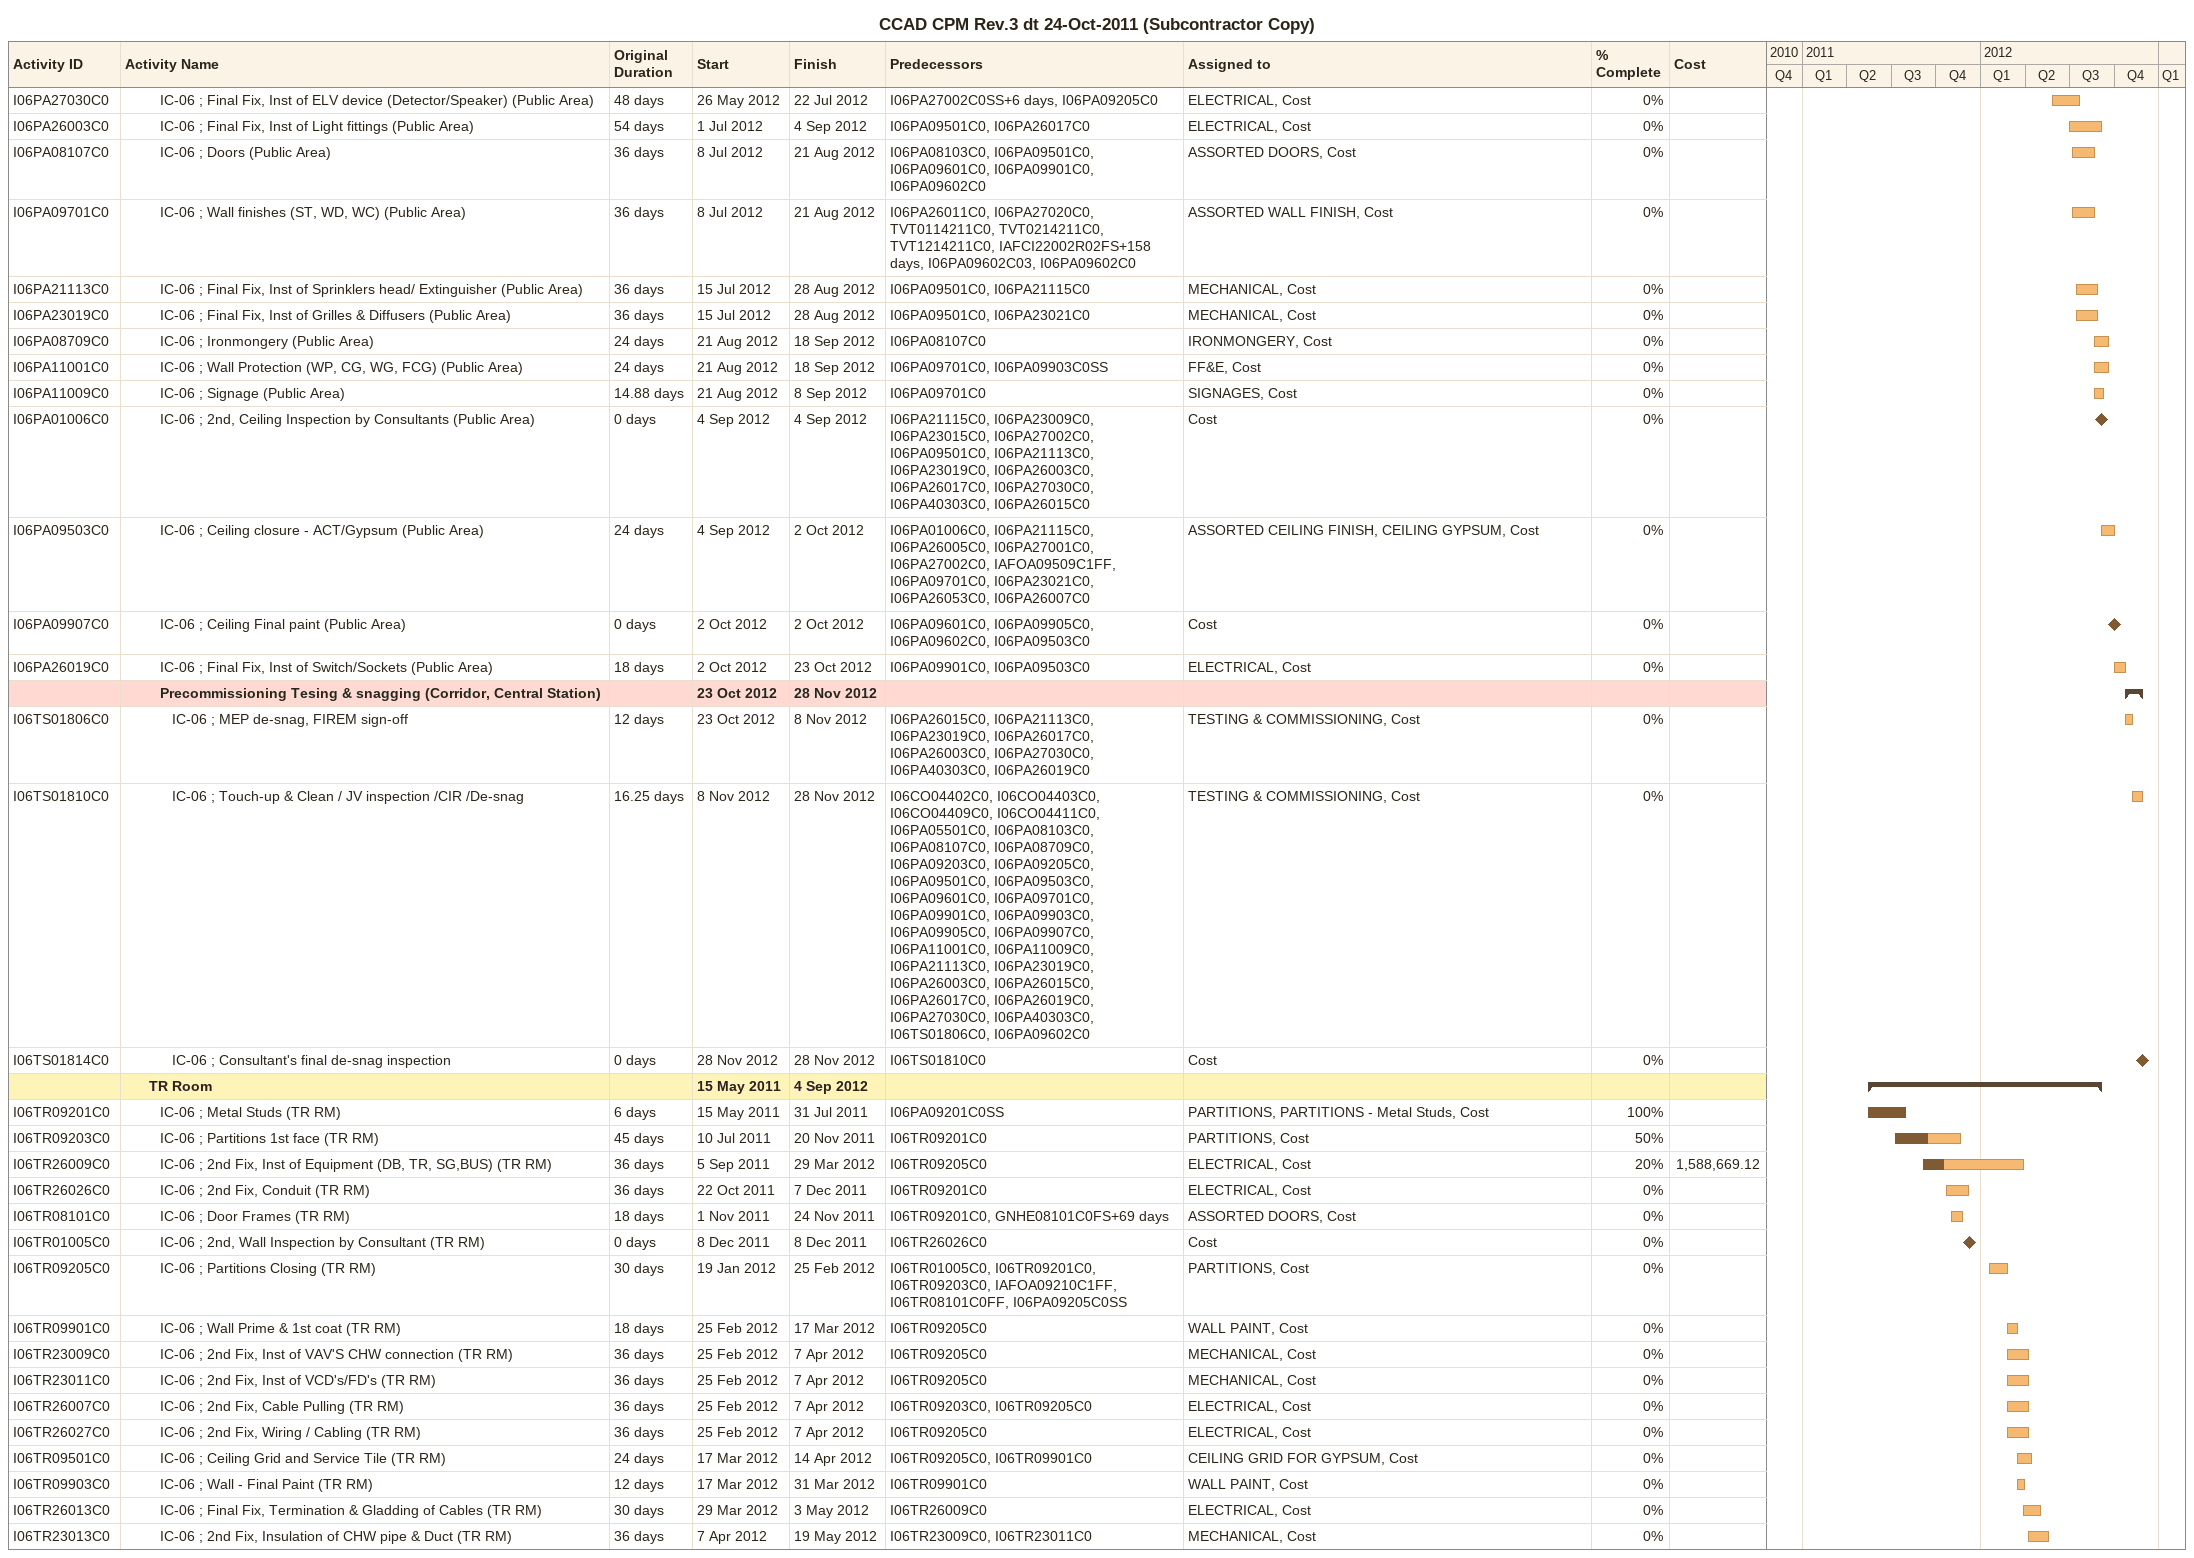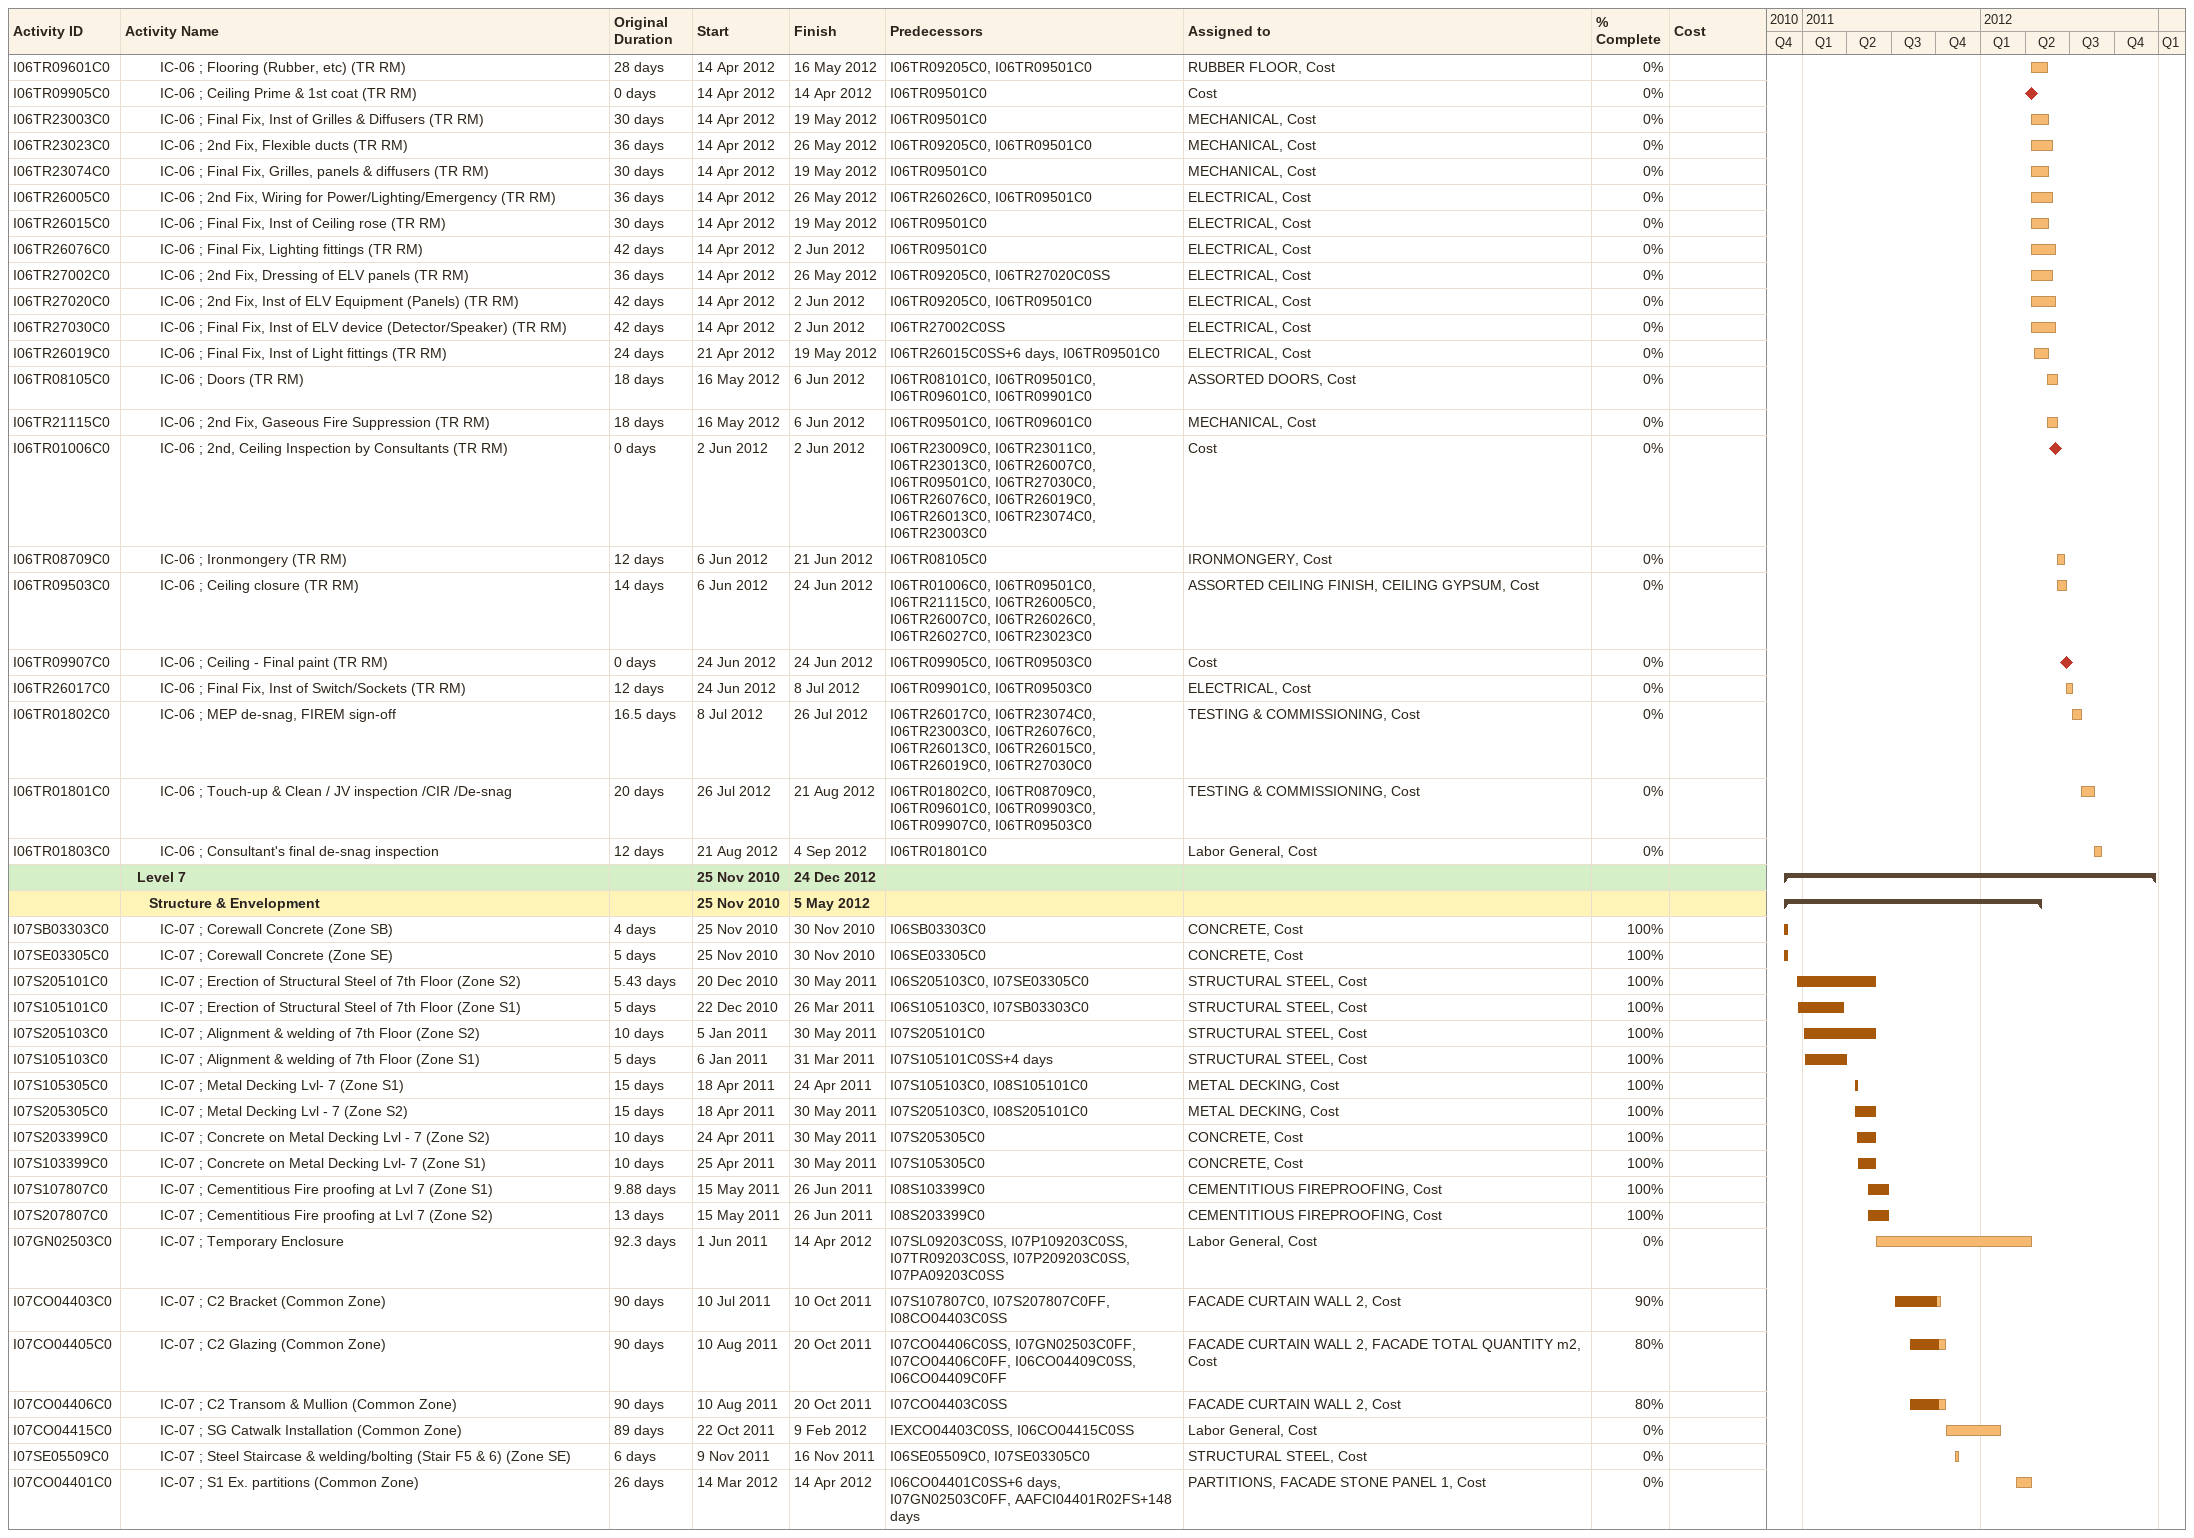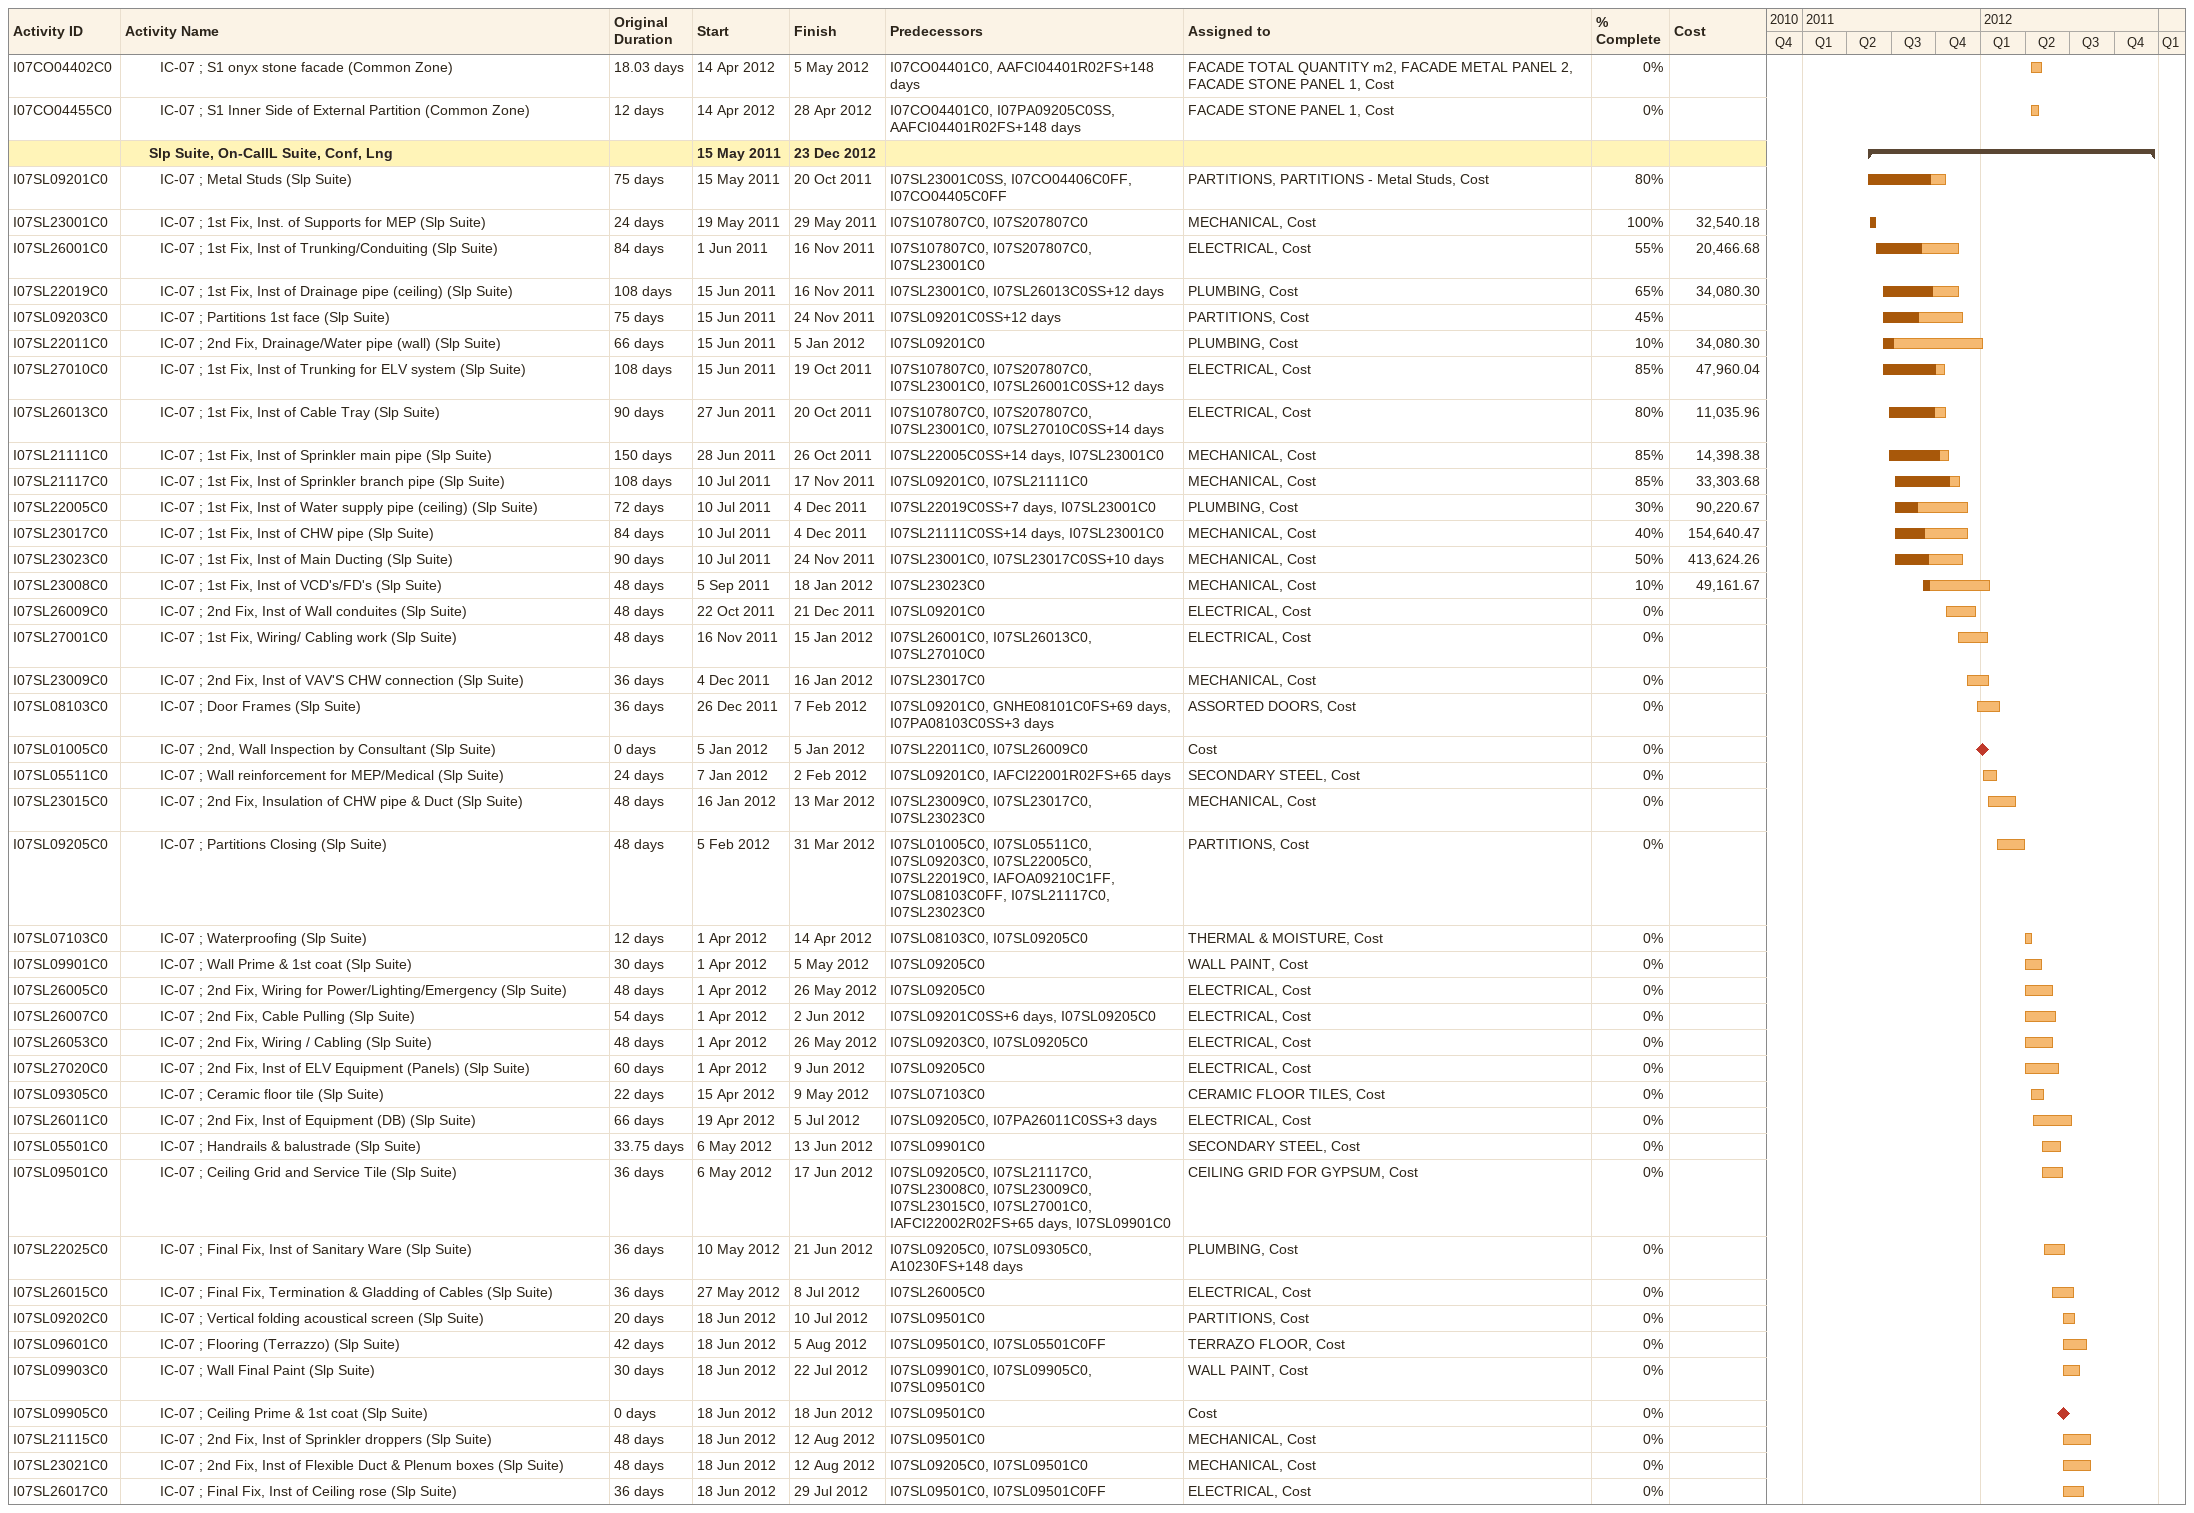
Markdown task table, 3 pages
CCAD CPM Rev.3 dt 24-Oct-2011 (Subcontractor Copy)

| ID | Level | Task | Original duration | Start | Finish | Predecessors | Resources | % complete | Cost |
|---|---|---|---|---|---|---|---|---|---|
| I06PA27030C0 | 4 | IC-06 ; Final Fix, Inst of ELV device (Detector/Speaker) (Public Area) | 48d | 2012-05-26 | 2012-07-22 | I06PA27002C0SS+6d, I06PA09205C0 | ELECTRICAL, Cost | 0 |  |
| I06PA26003C0 | 4 | IC-06 ; Final Fix, Inst of Light fittings (Public Area) | 54d | 2012-07-01 | 2012-09-04 | I06PA09501C0, I06PA26017C0 | ELECTRICAL, Cost | 0 |  |
| I06PA08107C0 | 4 | IC-06 ; Doors (Public Area) | 36d | 2012-07-08 | 2012-08-21 | I06PA08103C0, I06PA09501C0, I06PA09601C0, I06PA09901C0, I06PA09602C0 | ASSORTED DOORS, Cost | 0 |  |
| I06PA09701C0 | 4 | IC-06 ; Wall finishes (ST, WD, WC) (Public Area) | 36d | 2012-07-08 | 2012-08-21 | I06PA26011C0, I06PA27020C0, TVT0114211C0, TVT0214211C0, TVT1214211C0, IAFCI22002R02FS+158d, I06PA09602C03, I06PA09602C0 | ASSORTED WALL FINISH, Cost | 0 |  |
| I06PA21113C0 | 4 | IC-06 ; Final Fix, Inst of Sprinklers head/ Extinguisher (Public Area) | 36d | 2012-07-15 | 2012-08-28 | I06PA09501C0, I06PA21115C0 | MECHANICAL, Cost | 0 |  |
| I06PA23019C0 | 4 | IC-06 ; Final Fix, Inst of Grilles & Diffusers (Public Area) | 36d | 2012-07-15 | 2012-08-28 | I06PA09501C0, I06PA23021C0 | MECHANICAL, Cost | 0 |  |
| I06PA08709C0 | 4 | IC-06 ; Ironmongery (Public Area) | 24d | 2012-08-21 | 2012-09-18 | I06PA08107C0 | IRONMONGERY, Cost | 0 |  |
| I06PA11001C0 | 4 | IC-06 ; Wall Protection (WP, CG, WG, FCG) (Public Area) | 24d | 2012-08-21 | 2012-09-18 | I06PA09701C0, I06PA09903C0SS | FF&E, Cost | 0 |  |
| I06PA11009C0 | 4 | IC-06 ; Signage (Public Area) | 14.88d | 2012-08-21 | 2012-09-08 | I06PA09701C0 | SIGNAGES, Cost | 0 |  |
| I06PA01006C0 | 4 | IC-06 ; 2nd, Ceiling Inspection by Consultants (Public Area) | 0d | 2012-09-04 | 2012-09-04 | I06PA21115C0, I06PA23009C0, I06PA23015C0, I06PA27002C0, I06PA09501C0, I06PA21113C0, I06PA23019C0, I06PA26003C0, I06PA26017C0, I06PA27030C0, I06PA40303C0, I06PA26015C0 | Cost | 0 |  |
| I06PA09503C0 | 4 | IC-06 ; Ceiling closure - ACT/Gypsum (Public Area) | 24d | 2012-09-04 | 2012-10-02 | I06PA01006C0, I06PA21115C0, I06PA26005C0, I06PA27001C0, I06PA27002C0, IAFOA09509C1FF, I06PA09701C0, I06PA23021C0, I06PA26053C0, I06PA26007C0 | ASSORTED CEILING FINISH, CEILING GYPSUM, Cost | 0 |  |
| I06PA09907C0 | 4 | IC-06 ; Ceiling Final paint (Public Area) | 0d | 2012-10-02 | 2012-10-02 | I06PA09601C0, I06PA09905C0, I06PA09602C0, I06PA09503C0 | Cost | 0 |  |
| I06PA26019C0 | 4 | IC-06 ; Final Fix, Inst of Switch/Sockets (Public Area) | 18d | 2012-10-02 | 2012-10-23 | I06PA09901C0, I06PA09503C0 | ELECTRICAL, Cost | 0 |  |
|  | 4 | **Precommissioning Tesing & snagging (Corridor, Central Station)** |  | 2012-10-23 | 2012-11-28 |  |  |  |  |
| I06TS01806C0 | 5 | IC-06 ; MEP de-snag, FIREM sign-off | 12d | 2012-10-23 | 2012-11-08 | I06PA26015C0, I06PA21113C0, I06PA23019C0, I06PA26017C0, I06PA26003C0, I06PA27030C0, I06PA40303C0, I06PA26019C0 | TESTING & COMMISSIONING, Cost | 0 |  |
| I06TS01810C0 | 5 | IC-06 ; Touch-up & Clean / JV inspection /CIR /De-snag | 16.25d | 2012-11-08 | 2012-11-28 | I06CO04402C0, I06CO04403C0, I06CO04409C0, I06CO04411C0, I06PA05501C0, I06PA08103C0, I06PA08107C0, I06PA08709C0, I06PA09203C0, I06PA09205C0, I06PA09501C0, I06PA09503C0, I06PA09601C0, I06PA09701C0, I06PA09901C0, I06PA09903C0, I06PA09905C0, I06PA09907C0, I06PA11001C0, I06PA11009C0, I06PA21113C0, I06PA23019C0, I06PA26003C0, I06PA26015C0, I06PA26017C0, I06PA26019C0, I06PA27030C0, I06PA40303C0, I06TS01806C0, I06PA09602C0 | TESTING & COMMISSIONING, Cost | 0 |  |
| I06TS01814C0 | 5 | IC-06 ; Consultant's final de-snag inspection | 0d | 2012-11-28 | 2012-11-28 | I06TS01810C0 | Cost | 0 |  |
|  | 3 | **TR Room** |  | 2011-05-15 | 2012-09-04 |  |  |  |  |
| I06TR09201C0 | 4 | IC-06 ; Metal Studs (TR RM) | 6d | 2011-05-15 | 2011-07-31 | I06PA09201C0SS | PARTITIONS, PARTITIONS - Metal Studs, Cost | 100 |  |
| I06TR09203C0 | 4 | IC-06 ; Partitions 1st face (TR RM) | 45d | 2011-07-10 | 2011-11-20 | I06TR09201C0 | PARTITIONS, Cost | 50 |  |
| I06TR26009C0 | 4 | IC-06 ; 2nd Fix, Inst of Equipment (DB, TR, SG,BUS) (TR RM) | 36d | 2011-09-05 | 2012-03-29 | I06TR09205C0 | ELECTRICAL, Cost | 20 | 1588669.12 |
| I06TR26026C0 | 4 | IC-06 ; 2nd Fix, Conduit (TR RM) | 36d | 2011-10-22 | 2011-12-07 | I06TR09201C0 | ELECTRICAL, Cost | 0 |  |
| I06TR08101C0 | 4 | IC-06 ; Door Frames (TR RM) | 18d | 2011-11-01 | 2011-11-24 | I06TR09201C0, GNHE08101C0FS+69d | ASSORTED DOORS, Cost | 0 |  |
| I06TR01005C0 | 4 | IC-06 ; 2nd, Wall Inspection by Consultant (TR RM) | 0d | 2011-12-08 | 2011-12-08 | I06TR26026C0 | Cost | 0 |  |
| I06TR09205C0 | 4 | IC-06 ; Partitions Closing (TR RM) | 30d | 2012-01-19 | 2012-02-25 | I06TR01005C0, I06TR09201C0, I06TR09203C0, IAFOA09210C1FF, I06TR08101C0FF, I06PA09205C0SS | PARTITIONS, Cost | 0 |  |
| I06TR09901C0 | 4 | IC-06 ; Wall Prime & 1st coat (TR RM) | 18d | 2012-02-25 | 2012-03-17 | I06TR09205C0 | WALL PAINT, Cost | 0 |  |
| I06TR23009C0 | 4 | IC-06 ; 2nd Fix, Inst of VAV'S CHW connection (TR RM) | 36d | 2012-02-25 | 2012-04-07 | I06TR09205C0 | MECHANICAL, Cost | 0 |  |
| I06TR23011C0 | 4 | IC-06 ; 2nd Fix, Inst of VCD's/FD's (TR RM) | 36d | 2012-02-25 | 2012-04-07 | I06TR09205C0 | MECHANICAL, Cost | 0 |  |
| I06TR26007C0 | 4 | IC-06 ; 2nd Fix, Cable Pulling (TR RM) | 36d | 2012-02-25 | 2012-04-07 | I06TR09203C0, I06TR09205C0 | ELECTRICAL, Cost | 0 |  |
| I06TR26027C0 | 4 | IC-06 ; 2nd Fix, Wiring / Cabling (TR RM) | 36d | 2012-02-25 | 2012-04-07 | I06TR09205C0 | ELECTRICAL, Cost | 0 |  |
| I06TR09501C0 | 4 | IC-06 ; Ceiling Grid and Service Tile (TR RM) | 24d | 2012-03-17 | 2012-04-14 | I06TR09205C0, I06TR09901C0 | CEILING GRID FOR GYPSUM, Cost | 0 |  |
| I06TR09903C0 | 4 | IC-06 ; Wall - Final Paint (TR RM) | 12d | 2012-03-17 | 2012-03-31 | I06TR09901C0 | WALL PAINT, Cost | 0 |  |
| I06TR26013C0 | 4 | IC-06 ; Final Fix, Termination & Gladding of Cables (TR RM) | 30d | 2012-03-29 | 2012-05-03 | I06TR26009C0 | ELECTRICAL, Cost | 0 |  |
| I06TR23013C0 | 4 | IC-06 ; 2nd Fix, Insulation of CHW pipe & Duct (TR RM) | 36d | 2012-04-07 | 2012-05-19 | I06TR23009C0, I06TR23011C0 | MECHANICAL, Cost | 0 |  |
| I06TR09601C0 | 4 | IC-06 ; Flooring (Rubber, etc) (TR RM) | 28d | 2012-04-14 | 2012-05-16 | I06TR09205C0, I06TR09501C0 | RUBBER FLOOR, Cost | 0 |  |
| I06TR09905C0 | 4 | IC-06 ; Ceiling Prime & 1st coat (TR RM) | 0d | 2012-04-14 | 2012-04-14 | I06TR09501C0 | Cost | 0 |  |
| I06TR23003C0 | 4 | IC-06 ; Final Fix, Inst of Grilles & Diffusers (TR RM) | 30d | 2012-04-14 | 2012-05-19 | I06TR09501C0 | MECHANICAL, Cost | 0 |  |
| I06TR23023C0 | 4 | IC-06 ; 2nd Fix, Flexible ducts (TR RM) | 36d | 2012-04-14 | 2012-05-26 | I06TR09205C0, I06TR09501C0 | MECHANICAL, Cost | 0 |  |
| I06TR23074C0 | 4 | IC-06 ; Final Fix, Grilles, panels & diffusers (TR RM) | 30d | 2012-04-14 | 2012-05-19 | I06TR09501C0 | MECHANICAL, Cost | 0 |  |
| I06TR26005C0 | 4 | IC-06 ; 2nd Fix, Wiring for Power/Lighting/Emergency (TR RM) | 36d | 2012-04-14 | 2012-05-26 | I06TR26026C0, I06TR09501C0 | ELECTRICAL, Cost | 0 |  |
| I06TR26015C0 | 4 | IC-06 ; Final Fix, Inst of Ceiling rose (TR RM) | 30d | 2012-04-14 | 2012-05-19 | I06TR09501C0 | ELECTRICAL, Cost | 0 |  |
| I06TR26076C0 | 4 | IC-06 ; Final Fix, Lighting fittings (TR RM) | 42d | 2012-04-14 | 2012-06-02 | I06TR09501C0 | ELECTRICAL, Cost | 0 |  |
| I06TR27002C0 | 4 | IC-06 ; 2nd Fix, Dressing of ELV panels (TR RM) | 36d | 2012-04-14 | 2012-05-26 | I06TR09205C0, I06TR27020C0SS | ELECTRICAL, Cost | 0 |  |
| I06TR27020C0 | 4 | IC-06 ; 2nd Fix, Inst of ELV Equipment (Panels) (TR RM) | 42d | 2012-04-14 | 2012-06-02 | I06TR09205C0, I06TR09501C0 | ELECTRICAL, Cost | 0 |  |
| I06TR27030C0 | 4 | IC-06 ; Final Fix, Inst of ELV device (Detector/Speaker) (TR RM) | 42d | 2012-04-14 | 2012-06-02 | I06TR27002C0SS | ELECTRICAL, Cost | 0 |  |
| I06TR26019C0 | 4 | IC-06 ; Final Fix, Inst of Light fittings (TR RM) | 24d | 2012-04-21 | 2012-05-19 | I06TR26015C0SS+6d, I06TR09501C0 | ELECTRICAL, Cost | 0 |  |
| I06TR08105C0 | 4 | IC-06 ; Doors (TR RM) | 18d | 2012-05-16 | 2012-06-06 | I06TR08101C0, I06TR09501C0, I06TR09601C0, I06TR09901C0 | ASSORTED DOORS, Cost | 0 |  |
| I06TR21115C0 | 4 | IC-06 ; 2nd Fix, Gaseous Fire Suppression (TR RM) | 18d | 2012-05-16 | 2012-06-06 | I06TR09501C0, I06TR09601C0 | MECHANICAL, Cost | 0 |  |
| I06TR01006C0 | 4 | IC-06 ; 2nd, Ceiling Inspection by Consultants (TR RM) | 0d | 2012-06-02 | 2012-06-02 | I06TR23009C0, I06TR23011C0, I06TR23013C0, I06TR26007C0, I06TR09501C0, I06TR27030C0, I06TR26076C0, I06TR26019C0, I06TR26013C0, I06TR23074C0, I06TR23003C0 | Cost | 0 |  |
| I06TR08709C0 | 4 | IC-06 ; Ironmongery (TR RM) | 12d | 2012-06-06 | 2012-06-21 | I06TR08105C0 | IRONMONGERY, Cost | 0 |  |
| I06TR09503C0 | 4 | IC-06 ; Ceiling closure (TR RM) | 14d | 2012-06-06 | 2012-06-24 | I06TR01006C0, I06TR09501C0, I06TR21115C0, I06TR26005C0, I06TR26007C0, I06TR26026C0, I06TR26027C0, I06TR23023C0 | ASSORTED CEILING FINISH, CEILING GYPSUM, Cost | 0 |  |
| I06TR09907C0 | 4 | IC-06 ; Ceiling - Final paint (TR RM) | 0d | 2012-06-24 | 2012-06-24 | I06TR09905C0, I06TR09503C0 | Cost | 0 |  |
| I06TR26017C0 | 4 | IC-06 ; Final Fix, Inst of Switch/Sockets (TR RM) | 12d | 2012-06-24 | 2012-07-08 | I06TR09901C0, I06TR09503C0 | ELECTRICAL, Cost | 0 |  |
| I06TR01802C0 | 4 | IC-06 ; MEP de-snag, FIREM sign-off | 16.5d | 2012-07-08 | 2012-07-26 | I06TR26017C0, I06TR23074C0, I06TR23003C0, I06TR26076C0, I06TR26013C0, I06TR26015C0, I06TR26019C0, I06TR27030C0 | TESTING & COMMISSIONING, Cost | 0 |  |
| I06TR01801C0 | 4 | IC-06 ; Touch-up & Clean / JV inspection /CIR /De-snag | 20d | 2012-07-26 | 2012-08-21 | I06TR01802C0, I06TR08709C0, I06TR09601C0, I06TR09903C0, I06TR09907C0, I06TR09503C0 | TESTING & COMMISSIONING, Cost | 0 |  |
| I06TR01803C0 | 4 | IC-06 ; Consultant's final de-snag inspection | 12d | 2012-08-21 | 2012-09-04 | I06TR01801C0 | Labor General, Cost | 0 |  |
|  | 2 | **Level 7** |  | 2010-11-25 | 2012-12-24 |  |  |  |  |
|  | 3 | **Structure & Envelopment** |  | 2010-11-25 | 2012-05-05 |  |  |  |  |
| I07SB03303C0 | 4 | IC-07 ; Corewall Concrete (Zone SB) | 4d | 2010-11-25 | 2010-11-30 | I06SB03303C0 | CONCRETE, Cost | 100 |  |
| I07SE03305C0 | 4 | IC-07 ; Corewall Concrete (Zone SE) | 5d | 2010-11-25 | 2010-11-30 | I06SE03305C0 | CONCRETE, Cost | 100 |  |
| I07S205101C0 | 4 | IC-07 ; Erection of Structural Steel of 7th Floor (Zone S2) | 5.43d | 2010-12-20 | 2011-05-30 | I06S205103C0, I07SE03305C0 | STRUCTURAL STEEL, Cost | 100 |  |
| I07S105101C0 | 4 | IC-07 ; Erection of Structural Steel of 7th Floor (Zone S1) | 5d | 2010-12-22 | 2011-03-26 | I06S105103C0, I07SB03303C0 | STRUCTURAL STEEL, Cost | 100 |  |
| I07S205103C0 | 4 | IC-07 ; Alignment & welding of 7th Floor (Zone S2) | 10d | 2011-01-05 | 2011-05-30 | I07S205101C0 | STRUCTURAL STEEL, Cost | 100 |  |
| I07S105103C0 | 4 | IC-07 ; Alignment & welding of 7th Floor (Zone S1) | 5d | 2011-01-06 | 2011-03-31 | I07S105101C0SS+4d | STRUCTURAL STEEL, Cost | 100 |  |
| I07S105305C0 | 4 | IC-07 ; Metal Decking Lvl- 7 (Zone S1) | 15d | 2011-04-18 | 2011-04-24 | I07S105103C0, I08S105101C0 | METAL DECKING, Cost | 100 |  |
| I07S205305C0 | 4 | IC-07 ; Metal Decking Lvl - 7 (Zone S2) | 15d | 2011-04-18 | 2011-05-30 | I07S205103C0, I08S205101C0 | METAL DECKING, Cost | 100 |  |
| I07S203399C0 | 4 | IC-07 ; Concrete on Metal Decking Lvl - 7 (Zone S2) | 10d | 2011-04-24 | 2011-05-30 | I07S205305C0 | CONCRETE, Cost | 100 |  |
| I07S103399C0 | 4 | IC-07 ; Concrete on Metal Decking Lvl- 7 (Zone S1) | 10d | 2011-04-25 | 2011-05-30 | I07S105305C0 | CONCRETE, Cost | 100 |  |
| I07S107807C0 | 4 | IC-07 ; Cementitious Fire proofing at Lvl 7 (Zone S1) | 9.88d | 2011-05-15 | 2011-06-26 | I08S103399C0 | CEMENTITIOUS FIREPROOFING, Cost | 100 |  |
| I07S207807C0 | 4 | IC-07 ; Cementitious Fire proofing at Lvl 7 (Zone S2) | 13d | 2011-05-15 | 2011-06-26 | I08S203399C0 | CEMENTITIOUS FIREPROOFING, Cost | 100 |  |
| I07GN02503C0 | 4 | IC-07 ; Temporary Enclosure | 92.3d | 2011-06-01 | 2012-04-14 | I07SL09203C0SS, I07P109203C0SS, I07TR09203C0SS, I07P209203C0SS, I07PA09203C0SS | Labor General, Cost | 0 |  |
| I07CO04403C0 | 4 | IC-07 ; C2 Bracket (Common Zone) | 90d | 2011-07-10 | 2011-10-10 | I07S107807C0, I07S207807C0FF, I08CO04403C0SS | FACADE CURTAIN WALL 2, Cost | 90 |  |
| I07CO04405C0 | 4 | IC-07 ; C2 Glazing (Common Zone) | 90d | 2011-08-10 | 2011-10-20 | I07CO04406C0SS, I07GN02503C0FF, I07CO04406C0FF, I06CO04409C0SS, I06CO04409C0FF | FACADE CURTAIN WALL 2, FACADE TOTAL QUANTITY m2, Cost | 80 |  |
| I07CO04406C0 | 4 | IC-07 ; C2 Transom & Mullion (Common Zone) | 90d | 2011-08-10 | 2011-10-20 | I07CO04403C0SS | FACADE CURTAIN WALL 2, Cost | 80 |  |
| I07CO04415C0 | 4 | IC-07 ; SG Catwalk Installation (Common Zone) | 89d | 2011-10-22 | 2012-02-09 | IEXCO04403C0SS, I06CO04415C0SS | Labor General, Cost | 0 |  |
| I07SE05509C0 | 4 | IC-07 ; Steel Staircase & welding/bolting (Stair F5 & 6) (Zone SE) | 6d | 2011-11-09 | 2011-11-16 | I06SE05509C0, I07SE03305C0 | STRUCTURAL STEEL, Cost | 0 |  |
| I07CO04401C0 | 4 | IC-07 ; S1 Ex. partitions (Common Zone) | 26d | 2012-03-14 | 2012-04-14 | I06CO04401C0SS+6d, I07GN02503C0FF, AAFCI04401R02FS+148d | PARTITIONS, FACADE STONE PANEL 1, Cost | 0 |  |
| I07CO04402C0 | 4 | IC-07 ; S1 onyx stone facade (Common Zone) | 18.03d | 2012-04-14 | 2012-05-05 | I07CO04401C0, AAFCI04401R02FS+148d | FACADE TOTAL QUANTITY m2, FACADE METAL PANEL 2, FACADE STONE PANEL 1, Cost | 0 |  |
| I07CO04455C0 | 4 | IC-07 ; S1 Inner Side of External Partition (Common Zone) | 12d | 2012-04-14 | 2012-04-28 | I07CO04401C0, I07PA09205C0SS, AAFCI04401R02FS+148d | FACADE STONE PANEL 1, Cost | 0 |  |
|  | 3 | **Slp Suite, On-CallL Suite, Conf, Lng** |  | 2011-05-15 | 2012-12-23 |  |  |  |  |
| I07SL09201C0 | 4 | IC-07 ; Metal Studs (Slp Suite) | 75d | 2011-05-15 | 2011-10-20 | I07SL23001C0SS, I07CO04406C0FF, I07CO04405C0FF | PARTITIONS, PARTITIONS - Metal Studs, Cost | 80 |  |
| I07SL23001C0 | 4 | IC-07 ; 1st Fix, Inst. of Supports for MEP (Slp Suite) | 24d | 2011-05-19 | 2011-05-29 | I07S107807C0, I07S207807C0 | MECHANICAL, Cost | 100 | 32540.18 |
| I07SL26001C0 | 4 | IC-07 ; 1st Fix, Inst of Trunking/Conduiting (Slp Suite) | 84d | 2011-06-01 | 2011-11-16 | I07S107807C0, I07S207807C0, I07SL23001C0 | ELECTRICAL, Cost | 55 | 20466.68 |
| I07SL22019C0 | 4 | IC-07 ; 1st Fix, Inst of Drainage pipe (ceiling) (Slp Suite) | 108d | 2011-06-15 | 2011-11-16 | I07SL23001C0, I07SL26013C0SS+12d | PLUMBING, Cost | 65 | 34080.30 |
| I07SL09203C0 | 4 | IC-07 ; Partitions 1st face (Slp Suite) | 75d | 2011-06-15 | 2011-11-24 | I07SL09201C0SS+12d | PARTITIONS, Cost | 45 |  |
| I07SL22011C0 | 4 | IC-07 ; 2nd Fix, Drainage/Water pipe (wall) (Slp Suite) | 66d | 2011-06-15 | 2012-01-05 | I07SL09201C0 | PLUMBING, Cost | 10 | 34080.30 |
| I07SL27010C0 | 4 | IC-07 ; 1st Fix, Inst of Trunking for ELV system (Slp Suite) | 108d | 2011-06-15 | 2011-10-19 | I07S107807C0, I07S207807C0, I07SL23001C0, I07SL26001C0SS+12d | ELECTRICAL, Cost | 85 | 47960.04 |
| I07SL26013C0 | 4 | IC-07 ; 1st Fix, Inst of Cable Tray (Slp Suite) | 90d | 2011-06-27 | 2011-10-20 | I07S107807C0, I07S207807C0, I07SL23001C0, I07SL27010C0SS+14d | ELECTRICAL, Cost | 80 | 11035.96 |
| I07SL21111C0 | 4 | IC-07 ; 1st Fix, Inst of Sprinkler main pipe (Slp Suite) | 150d | 2011-06-28 | 2011-10-26 | I07SL22005C0SS+14d, I07SL23001C0 | MECHANICAL, Cost | 85 | 14398.38 |
| I07SL21117C0 | 4 | IC-07 ; 1st Fix, Inst of Sprinkler branch pipe (Slp Suite) | 108d | 2011-07-10 | 2011-11-17 | I07SL09201C0, I07SL21111C0 | MECHANICAL, Cost | 85 | 33303.68 |
| I07SL22005C0 | 4 | IC-07 ; 1st Fix, Inst of Water supply pipe (ceiling) (Slp Suite) | 72d | 2011-07-10 | 2011-12-04 | I07SL22019C0SS+7d, I07SL23001C0 | PLUMBING, Cost | 30 | 90220.67 |
| I07SL23017C0 | 4 | IC-07 ; 1st Fix, Inst of CHW pipe (Slp Suite) | 84d | 2011-07-10 | 2011-12-04 | I07SL21111C0SS+14d, I07SL23001C0 | MECHANICAL, Cost | 40 | 154640.47 |
| I07SL23023C0 | 4 | IC-07 ; 1st Fix, Inst of Main Ducting (Slp Suite) | 90d | 2011-07-10 | 2011-11-24 | I07SL23001C0, I07SL23017C0SS+10d | MECHANICAL, Cost | 50 | 413624.26 |
| I07SL23008C0 | 4 | IC-07 ; 1st Fix, Inst of VCD's/FD's (Slp Suite) | 48d | 2011-09-05 | 2012-01-18 | I07SL23023C0 | MECHANICAL, Cost | 10 | 49161.67 |
| I07SL26009C0 | 4 | IC-07 ; 2nd Fix, Inst of Wall conduites (Slp Suite) | 48d | 2011-10-22 | 2011-12-21 | I07SL09201C0 | ELECTRICAL, Cost | 0 |  |
| I07SL27001C0 | 4 | IC-07 ; 1st Fix, Wiring/ Cabling work (Slp Suite) | 48d | 2011-11-16 | 2012-01-15 | I07SL26001C0, I07SL26013C0, I07SL27010C0 | ELECTRICAL, Cost | 0 |  |
| I07SL23009C0 | 4 | IC-07 ; 2nd Fix, Inst of VAV'S CHW connection (Slp Suite) | 36d | 2011-12-04 | 2012-01-16 | I07SL23017C0 | MECHANICAL, Cost | 0 |  |
| I07SL08103C0 | 4 | IC-07 ; Door Frames (Slp Suite) | 36d | 2011-12-26 | 2012-02-07 | I07SL09201C0, GNHE08101C0FS+69d, I07PA08103C0SS+3d | ASSORTED DOORS, Cost | 0 |  |
| I07SL01005C0 | 4 | IC-07 ; 2nd, Wall Inspection by Consultant (Slp Suite) | 0d | 2012-01-05 | 2012-01-05 | I07SL22011C0, I07SL26009C0 | Cost | 0 |  |
| I07SL05511C0 | 4 | IC-07 ; Wall reinforcement for MEP/Medical (Slp Suite) | 24d | 2012-01-07 | 2012-02-02 | I07SL09201C0, IAFCI22001R02FS+65d | SECONDARY STEEL, Cost | 0 |  |
| I07SL23015C0 | 4 | IC-07 ; 2nd Fix, Insulation of CHW pipe & Duct (Slp Suite) | 48d | 2012-01-16 | 2012-03-13 | I07SL23009C0, I07SL23017C0, I07SL23023C0 | MECHANICAL, Cost | 0 |  |
| I07SL09205C0 | 4 | IC-07 ; Partitions Closing (Slp Suite) | 48d | 2012-02-05 | 2012-03-31 | I07SL01005C0, I07SL05511C0, I07SL09203C0, I07SL22005C0, I07SL22019C0, IAFOA09210C1FF, I07SL08103C0FF, I07SL21117C0, I07SL23023C0 | PARTITIONS, Cost | 0 |  |
| I07SL07103C0 | 4 | IC-07 ; Waterproofing (Slp Suite) | 12d | 2012-04-01 | 2012-04-14 | I07SL08103C0, I07SL09205C0 | THERMAL & MOISTURE, Cost | 0 |  |
| I07SL09901C0 | 4 | IC-07 ; Wall Prime & 1st coat (Slp Suite) | 30d | 2012-04-01 | 2012-05-05 | I07SL09205C0 | WALL PAINT, Cost | 0 |  |
| I07SL26005C0 | 4 | IC-07 ; 2nd Fix, Wiring for Power/Lighting/Emergency (Slp Suite) | 48d | 2012-04-01 | 2012-05-26 | I07SL09205C0 | ELECTRICAL, Cost | 0 |  |
| I07SL26007C0 | 4 | IC-07 ; 2nd Fix, Cable Pulling (Slp Suite) | 54d | 2012-04-01 | 2012-06-02 | I07SL09201C0SS+6d, I07SL09205C0 | ELECTRICAL, Cost | 0 |  |
| I07SL26053C0 | 4 | IC-07 ; 2nd Fix, Wiring / Cabling (Slp Suite) | 48d | 2012-04-01 | 2012-05-26 | I07SL09203C0, I07SL09205C0 | ELECTRICAL, Cost | 0 |  |
| I07SL27020C0 | 4 | IC-07 ; 2nd Fix, Inst of ELV Equipment (Panels) (Slp Suite) | 60d | 2012-04-01 | 2012-06-09 | I07SL09205C0 | ELECTRICAL, Cost | 0 |  |
| I07SL09305C0 | 4 | IC-07 ; Ceramic floor tile (Slp Suite) | 22d | 2012-04-15 | 2012-05-09 | I07SL07103C0 | CERAMIC FLOOR TILES, Cost | 0 |  |
| I07SL26011C0 | 4 | IC-07 ; 2nd Fix, Inst of Equipment (DB) (Slp Suite) | 66d | 2012-04-19 | 2012-07-05 | I07SL09205C0, I07PA26011C0SS+3d | ELECTRICAL, Cost | 0 |  |
| I07SL05501C0 | 4 | IC-07 ; Handrails & balustrade (Slp Suite) | 33.75d | 2012-05-06 | 2012-06-13 | I07SL09901C0 | SECONDARY STEEL, Cost | 0 |  |
| I07SL09501C0 | 4 | IC-07 ; Ceiling Grid and Service Tile (Slp Suite) | 36d | 2012-05-06 | 2012-06-17 | I07SL09205C0, I07SL21117C0, I07SL23008C0, I07SL23009C0, I07SL23015C0, I07SL27001C0, IAFCI22002R02FS+65d, I07SL09901C0 | CEILING GRID FOR GYPSUM, Cost | 0 |  |
| I07SL22025C0 | 4 | IC-07 ; Final Fix, Inst of Sanitary Ware (Slp Suite) | 36d | 2012-05-10 | 2012-06-21 | I07SL09205C0, I07SL09305C0, A10230FS+148d | PLUMBING, Cost | 0 |  |
| I07SL26015C0 | 4 | IC-07 ; Final Fix, Termination & Gladding of Cables (Slp Suite) | 36d | 2012-05-27 | 2012-07-08 | I07SL26005C0 | ELECTRICAL, Cost | 0 |  |
| I07SL09202C0 | 4 | IC-07 ; Vertical folding acoustical screen (Slp Suite) | 20d | 2012-06-18 | 2012-07-10 | I07SL09501C0 | PARTITIONS, Cost | 0 |  |
| I07SL09601C0 | 4 | IC-07 ; Flooring (Terrazzo) (Slp Suite) | 42d | 2012-06-18 | 2012-08-05 | I07SL09501C0, I07SL05501C0FF | TERRAZO FLOOR, Cost | 0 |  |
| I07SL09903C0 | 4 | IC-07 ; Wall Final Paint (Slp Suite) | 30d | 2012-06-18 | 2012-07-22 | I07SL09901C0, I07SL09905C0, I07SL09501C0 | WALL PAINT, Cost | 0 |  |
| I07SL09905C0 | 4 | IC-07 ; Ceiling Prime & 1st coat (Slp Suite) | 0d | 2012-06-18 | 2012-06-18 | I07SL09501C0 | Cost | 0 |  |
| I07SL21115C0 | 4 | IC-07 ; 2nd Fix, Inst of Sprinkler droppers (Slp Suite) | 48d | 2012-06-18 | 2012-08-12 | I07SL09501C0 | MECHANICAL, Cost | 0 |  |
| I07SL23021C0 | 4 | IC-07 ; 2nd Fix, Inst of Flexible Duct & Plenum boxes (Slp Suite) | 48d | 2012-06-18 | 2012-08-12 | I07SL09205C0, I07SL09501C0 | MECHANICAL, Cost | 0 |  |
| I07SL26017C0 | 4 | IC-07 ; Final Fix, Inst of Ceiling rose (Slp Suite) | 36d | 2012-06-18 | 2012-07-29 | I07SL09501C0, I07SL09501C0FF | ELECTRICAL, Cost | 0 |  |
